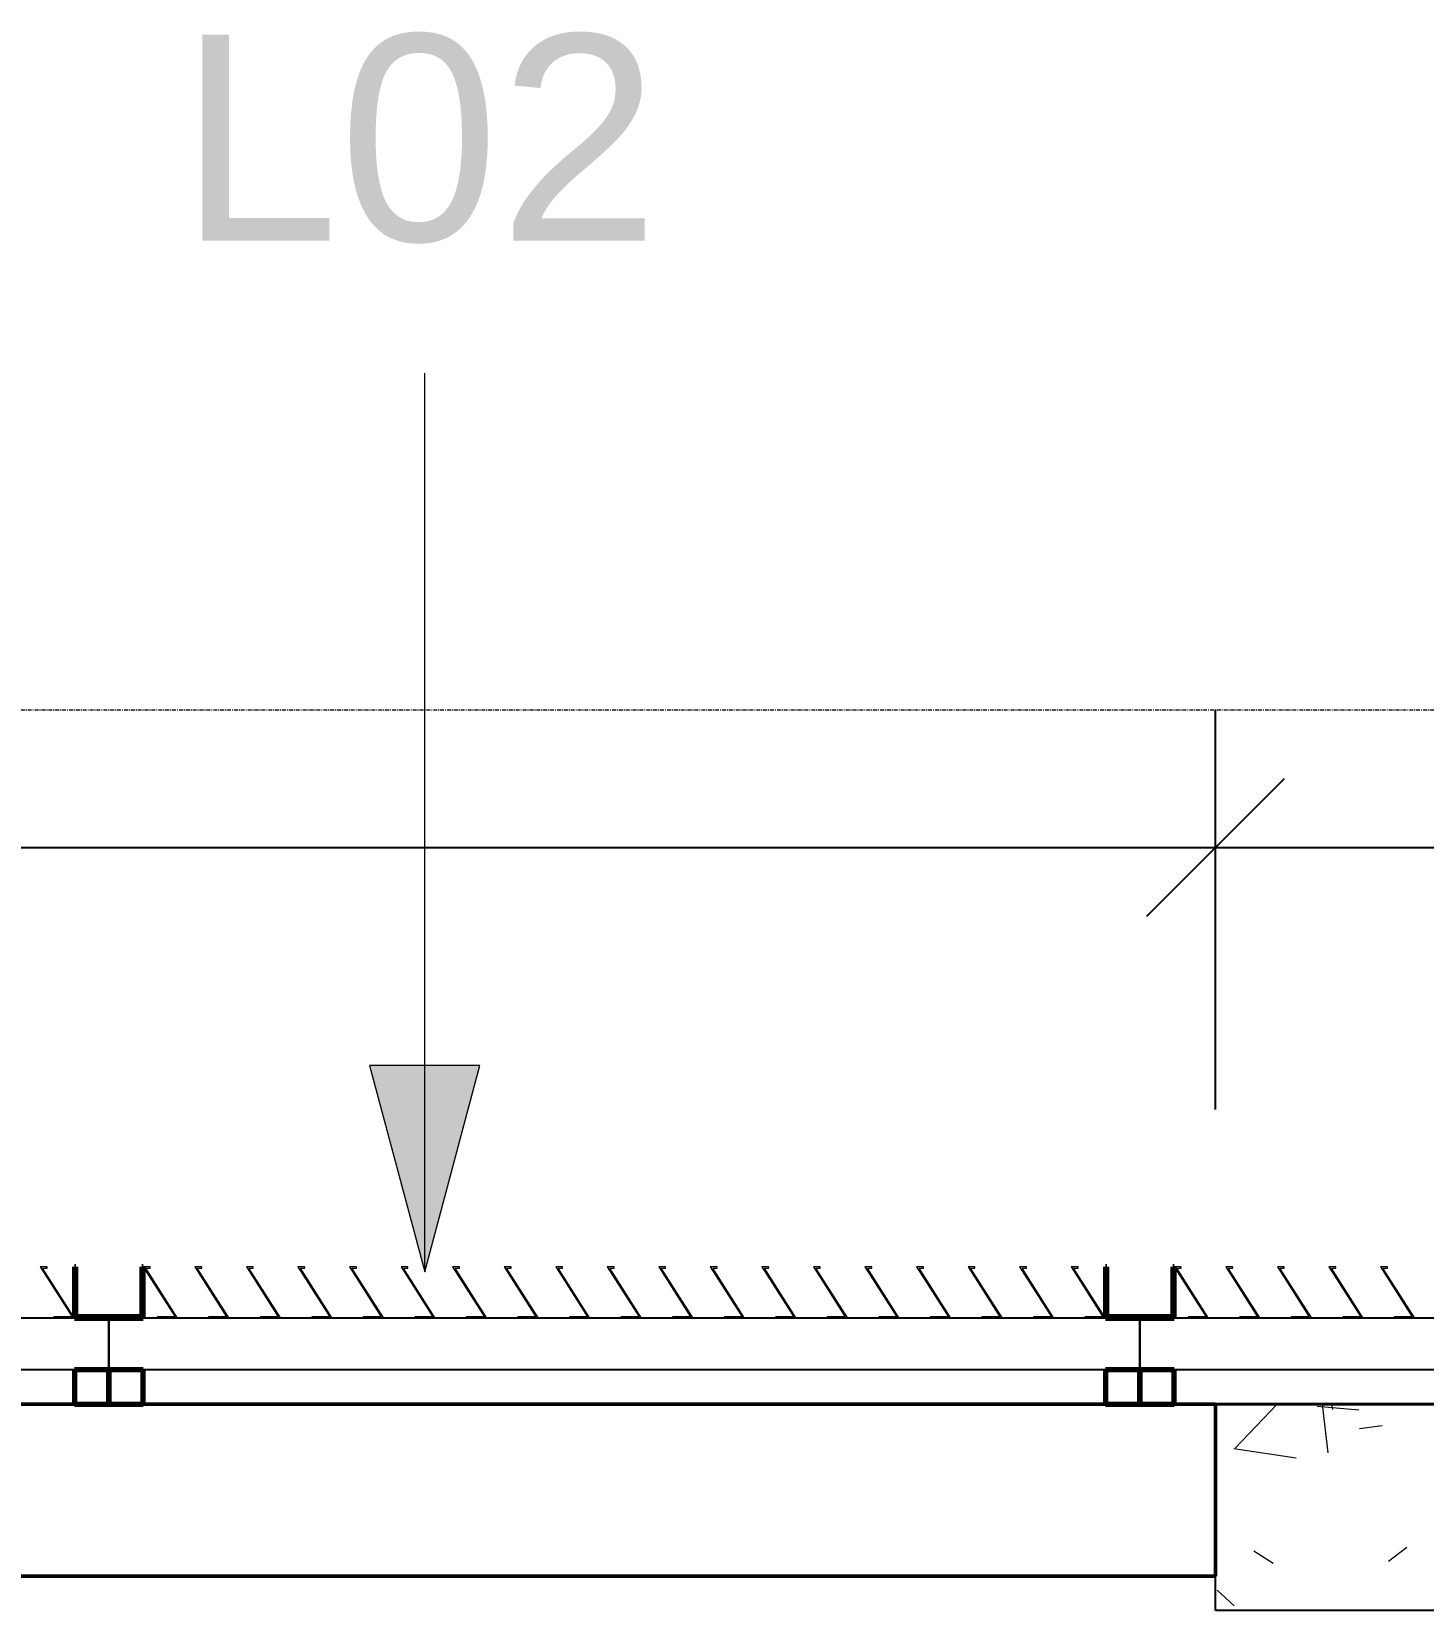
# Model space of a CAD drawing. Header units: millimetres. Extents: x -1379 to 1385823, y -4884429 to 548763.
# Drawn here: x 291107 to 293132, y -2300643 to -2298345 of the extents above; entities that cross this region are included whole.
import ezdxf

# ---------------------------------------------------------------- set-up
doc = ezdxf.new("R2010")
doc.units = ezdxf.units.MM
doc.linetypes.add('DPA_Grid _ Level 100', pattern=[10, 5.5, -1.6, 1.3, -1.6])
doc.layers.add('000 - CONCRETE_COL_CUT_COLOR_5', color=7, linetype='Continuous')
doc.layers.add('000 - D I M', color=7, linetype='Continuous')
doc.layers.add('000 - CONCRETE_EX_LOUVERS_DEF_SUB', color=7, linetype='Continuous', plot=False)
for name, color, linetype, lineweight in [('A-COLS-E', 7, 'Continuous', 35), ('A-FLOR-E', 7, 'Continuous', 35), ('A-GENM', 7, 'Continuous', 35), ('A-GLAZ-CURT', 7, 'Continuous', 35), ('G-ANNO-TEXT', 7, 'Continuous', 9), ('S-GRID', 7, 'Continuous', 9), ('WALL-E', 7, 'Continuous', 50)]:
    doc.layers.add(name, color=color, linetype=linetype, lineweight=lineweight)
doc.styles.add('Arial_2', font='arial.ttf', dxfattribs={"height": 3})
doc.dimstyles.new('DPA-DIM-3_0_T-T', dxfattribs={"dimscale": 304.8, "dimtxt": 306.07782, "dimasz": 0.656168, "dimexe": 0.656168, "dimexo": 0.0625, "dimgap": 0.164042, "dimtad": 1, "dimdec": 0, "dimzin": 0, "dimdsep": 46, "dimtxsty": 'Arial_2', "dimblk1": 'OBLIQUE', "dimblk2": 'OBLIQUE', "dimsah": 1, "dimcen": 0.09, "dimdle": 0.656168, "dimclrd": 7, "dimclre": 7, "dimclrt": 7, "dimadec": 8, "dimazin": 0, "dimtfac": 1, "dimtdec": 4, "dimtix": 1, "dimtmove": 0, "dimatfit": 3, "dimfxl": 1.312336, "dimfxlon": 1, "dimtvp": 1, "dimtolj": 1, "dimtzin": 0, "dimarcsym": 2})

# ---------------------------------------------------------------- blocks, each defined once
blk = doc.blocks.new('DPA_Rectangular - 300 x 700mm-V4-IV01 - LOWER ROOF LEVEL PLAN')
at = {"layer": '000 - CONCRETE_COL_CUT_COLOR_5', "lineweight": 9}
h = blk.add_hatch(dxfattribs=at)
h.set_pattern_fill('FP_5', style=0, pattern_type=2)
h.set_pattern_definition([(140, (-2307850.5, -229406.46), (63.75582, 728.7365), [76.2, -838.2]), (85, (-2307850.5, -229406.5), (-764.2276, -140.97162), [60.96, -670.56]), (190.451, (-2307845.2, -229345.74), (-700.46675, 587.77), [64.76, -712.36]), (136.184, (-2308053.7, -229406.5), (168.17096, 1084.31624), [114.3, -1257.3]), (186.636, (-2308039.7, -229316.1), (-989.70985, 949.6099), [97.14, -1068.54]), (81.184, (-2308053.7, -229406.5), (-989.70115, 949.62055), [91.44, -1005.84]), (111, (-2308002.9, -229304.86), (409.06057, 606.45787), [76.2, -838.2]), (56, (-2308002.9, -229304.9), (-736.75292, 247.20834), [60.96, -670.56]), (161.451, (-2307968.8, -229254.3), (-327.68547, 853.66825), [64.76, -712.36]), (127.5, (-2307850.48, -229406.46), (-338.22012, 12.354693), [33.528, -628.904, 33.528, -1320.292]), (127.5, (-2307850.48, -229406.46), (-338.22012, 12.354693), [-695.96, -647.192, 33.528, -639.572]), (97.5, (-2307850.48, -229406.46), (-400.722127, 267.278874), [33.528, -354.584, 33.528, -870.204]), (97.5, (-2307850.48, -229406.46), (-400.722127, 267.278874), [-421.64, -613.664, 33.528, -223.012]), (57.5, (-2307850.48, -229633.03), (22.915345, 542.36333), [33.528, -220.472, 33.528, -1810.512]), (57.5, (-2307850.48, -229633.03), (22.915345, 542.36333), [-287.528, -758.952, 33.528, -1018.032]), (47.5, (-2307850.5, -229734.63), (-101.70711, 592.51696), [33.528, -296.672, 33.528, -1239.52]), (47.5, (-2307850.5, -229734.63), (-101.70711, 592.51696), [-363.728, -492.76, 33.528, -713.232])])
h.paths.add_polyline_path([(150, 350), (-150, 350), (-150, -350), (150, -350)])
at = {"layer": '000 - CONCRETE_COL_CUT_COLOR_5', "color": 7}
for p, q in [((-150, 350), (150, 350)), ((-150, -350), (-150, 350)), ((150, 350), (150, -350)), ((150, -350), (-150, -350))]:
    blk.add_line(p, q, dxfattribs=at)
blk = doc.blocks.new('DPA_CP_Entrance Louver Grill Vertical Z - Louver Grill Vertical Z-4595767-IV01 - LOWER ROOF LEVEL PLAN')
at = {"layer": '000 - CONCRETE_EX_LOUVERS_DEF_SUB', "color": 7, "lineweight": 70}
for p, q in [((-700, 0), (-750, 0)), ((-750, 0), (-750, -50)), ((-700, -50), (-700, 0)), ((750, 0), (700, 0)), ((700, 0), (700, -50)), ((750, -50), (750, 0)), ((-750, -50), (-700, -50)), ((700, -50), (750, -50)), ((-700, -125), (-750, -125)), ((-750, -125), (-750, -127)), ((-750, -127), (-702, -127)), ((-702, -127), (-702, -200)), ((-700, -200), (-700, -125)), ((750, -125), (700, -125)), ((700, -125), (700, -200)), ((702, -200), (702, -127)), ((702, -127), (750, -127)), ((750, -127), (750, -125)), ((-702, -200), (-700, -200)), ((700, -200), (702, -200))]:
    blk.add_line(p, q, dxfattribs=at)
at = {"layer": '000 - CONCRETE_EX_LOUVERS_DEF_SUB', "color": 7}
for p, q in [((-750, -125), (-750, -50)), ((-750, -50), (750, -50)), ((750, -50), (750, -125)), ((-750, -125), (750, -125))]:
    blk.add_line(p, q, dxfattribs=at)
blk = doc.blocks.new('GM_Louver Grill Vertical Z1 - Z Profile-V45-IV01 - LOWER ROOF LEVEL PLAN')
at = {"layer": '000 - CONCRETE_EX_LOUVERS_DEF_SUB', "color": 7, "lineweight": 9}
for p, q in [((30, 0), (0.1, 0)), ((0.1, 0), (46.4, -73)), ((30, -2), (30, 0)), ((50, -75), (3.7, -2)), ((3.7, -2), (30, -2)), ((46.4, -73), (40, -73)), ((40, -73), (40, -75)), ((40, -75), (50, -75))]:
    blk.add_line(p, q, dxfattribs=at)
blk = doc.blocks.new('GM_Louver Grill Vertical Z1 - Z Profile-V46-IV01 - LOWER ROOF LEVEL PLAN')
at = {"layer": '000 - CONCRETE_EX_LOUVERS_DEF_SUB', "color": 7, "lineweight": 9}
for p, q in [((30, 0), (0.1, 0)), ((0.1, 0), (46.4, -73)), ((30, -2), (30, 0)), ((50, -75), (3.7, -2)), ((3.7, -2), (30, -2)), ((46.4, -73), (40, -73)), ((40, -73), (40, -75)), ((40, -75), (50, -75))]:
    blk.add_line(p, q, dxfattribs=at)
blk = doc.blocks.new('GM_Louver Grill Vertical Z1 - Z Profile-V47-IV01 - LOWER ROOF LEVEL PLAN')
at = {"layer": '000 - CONCRETE_EX_LOUVERS_DEF_SUB', "color": 7, "lineweight": 9}
for p, q in [((30, 0), (0.1, 0)), ((0.1, 0), (46.4, -73)), ((30, -2), (30, 0)), ((50, -75), (3.7, -2)), ((3.7, -2), (30, -2)), ((46.4, -73), (40, -73)), ((40, -73), (40, -75)), ((40, -75), (50, -75))]:
    blk.add_line(p, q, dxfattribs=at)
blk = doc.blocks.new('GM_Louver Grill Vertical Z1 - Z Profile-V48-IV01 - LOWER ROOF LEVEL PLAN')
at = {"layer": '000 - CONCRETE_EX_LOUVERS_DEF_SUB', "color": 7, "lineweight": 9}
for p, q in [((30, 0), (0.1, 0)), ((0.1, 0), (46.4, -73)), ((30, -2), (30, 0)), ((50, -75), (3.7, -2)), ((3.7, -2), (30, -2)), ((46.4, -73), (40, -73)), ((40, -73), (40, -75)), ((40, -75), (50, -75))]:
    blk.add_line(p, q, dxfattribs=at)
blk = doc.blocks.new('GM_Louver Grill Vertical Z1 - Z Profile-V62-IV01 - LOWER ROOF LEVEL PLAN')
at = {"layer": '000 - CONCRETE_EX_LOUVERS_DEF_SUB', "color": 7, "lineweight": 9}
for p, q in [((30, 0), (0.1, 0)), ((0.1, 0), (46.4, -73)), ((30, -2), (30, 0)), ((50, -75), (3.7, -2)), ((3.7, -2), (30, -2)), ((46.4, -73), (40, -73)), ((40, -73), (40, -75)), ((40, -75), (50, -75))]:
    blk.add_line(p, q, dxfattribs=at)
blk = doc.blocks.new('GM_Louver Grill Vertical Z1 - Z Profile-V64-IV01 - LOWER ROOF LEVEL PLAN')
at = {"layer": '000 - CONCRETE_EX_LOUVERS_DEF_SUB', "color": 7, "lineweight": 9}
for p, q in [((30, 0), (0.1, 0)), ((0.1, 0), (46.4, -73)), ((30, -2), (30, 0)), ((50, -75), (3.7, -2)), ((3.7, -2), (30, -2)), ((46.4, -73), (40, -73)), ((40, -73), (40, -75)), ((40, -75), (50, -75))]:
    blk.add_line(p, q, dxfattribs=at)
blk = doc.blocks.new('GM_Louver Grill Vertical Z1 - Z Profile-V65-IV01 - LOWER ROOF LEVEL PLAN')
at = {"layer": '000 - CONCRETE_EX_LOUVERS_DEF_SUB', "color": 7, "lineweight": 9}
for p, q in [((30, 0), (0.1, 0)), ((0.1, 0), (46.4, -73)), ((30, -2), (30, 0)), ((50, -75), (3.7, -2)), ((3.7, -2), (30, -2)), ((46.4, -73), (40, -73)), ((40, -73), (40, -75)), ((40, -75), (50, -75))]:
    blk.add_line(p, q, dxfattribs=at)
blk = doc.blocks.new('GM_Louver Grill Vertical Z1 - Z Profile-V66-IV01 - LOWER ROOF LEVEL PLAN')
at = {"layer": '000 - CONCRETE_EX_LOUVERS_DEF_SUB', "color": 7, "lineweight": 9}
for p, q in [((30, 0), (0.1, 0)), ((0.1, 0), (46.4, -73)), ((30, -2), (30, 0)), ((50, -75), (3.7, -2)), ((3.7, -2), (30, -2)), ((46.4, -73), (40, -73)), ((40, -73), (40, -75)), ((40, -75), (50, -75))]:
    blk.add_line(p, q, dxfattribs=at)
blk = doc.blocks.new('GM_Louver Grill Vertical Z1 - Z Profile-V67-IV01 - LOWER ROOF LEVEL PLAN')
at = {"layer": '000 - CONCRETE_EX_LOUVERS_DEF_SUB', "color": 7, "lineweight": 9}
for p, q in [((30, 0), (0.1, 0)), ((0.1, 0), (46.4, -73)), ((30, -2), (30, 0)), ((50, -75), (3.7, -2)), ((3.7, -2), (30, -2)), ((46.4, -73), (40, -73)), ((40, -73), (40, -75)), ((40, -75), (50, -75))]:
    blk.add_line(p, q, dxfattribs=at)
blk = doc.blocks.new('GM_Louver Grill Vertical Z1 - Z Profile-V68-IV01 - LOWER ROOF LEVEL PLAN')
at = {"layer": '000 - CONCRETE_EX_LOUVERS_DEF_SUB', "color": 7, "lineweight": 9}
for p, q in [((30, 0), (0.1, 0)), ((0.1, 0), (46.4, -73)), ((30, -2), (30, 0)), ((50, -75), (3.7, -2)), ((3.7, -2), (30, -2)), ((46.4, -73), (40, -73)), ((40, -73), (40, -75)), ((40, -75), (50, -75))]:
    blk.add_line(p, q, dxfattribs=at)
blk = doc.blocks.new('GM_Louver Grill Vertical Z1 - Z Profile-V69-IV01 - LOWER ROOF LEVEL PLAN')
at = {"layer": '000 - CONCRETE_EX_LOUVERS_DEF_SUB', "color": 7, "lineweight": 9}
for p, q in [((30, 0), (0.1, 0)), ((0.1, 0), (46.4, -73)), ((30, -2), (30, 0)), ((50, -75), (3.7, -2)), ((3.7, -2), (30, -2)), ((46.4, -73), (40, -73)), ((40, -73), (40, -75)), ((40, -75), (50, -75))]:
    blk.add_line(p, q, dxfattribs=at)
blk = doc.blocks.new('GM_Louver Grill Vertical Z1 - Z Profile-V70-IV01 - LOWER ROOF LEVEL PLAN')
at = {"layer": '000 - CONCRETE_EX_LOUVERS_DEF_SUB', "color": 7, "lineweight": 9}
for p, q in [((30, 0), (0.1, 0)), ((0.1, 0), (46.4, -73)), ((30, -2), (30, 0)), ((50, -75), (3.7, -2)), ((3.7, -2), (30, -2)), ((46.4, -73), (40, -73)), ((40, -73), (40, -75)), ((40, -75), (50, -75))]:
    blk.add_line(p, q, dxfattribs=at)
blk = doc.blocks.new('GM_Louver Grill Vertical Z1 - Z Profile-V71-IV01 - LOWER ROOF LEVEL PLAN')
at = {"layer": '000 - CONCRETE_EX_LOUVERS_DEF_SUB', "color": 7, "lineweight": 9}
for p, q in [((30, 0), (0.1, 0)), ((0.1, 0), (46.4, -73)), ((30, -2), (30, 0)), ((50, -75), (3.7, -2)), ((3.7, -2), (30, -2)), ((46.4, -73), (40, -73)), ((40, -73), (40, -75)), ((40, -75), (50, -75))]:
    blk.add_line(p, q, dxfattribs=at)
blk = doc.blocks.new('GM_Louver Grill Vertical Z1 - Z Profile-V72-IV01 - LOWER ROOF LEVEL PLAN')
at = {"layer": '000 - CONCRETE_EX_LOUVERS_DEF_SUB', "color": 7, "lineweight": 9}
for p, q in [((30, 0), (0.1, 0)), ((0.1, 0), (46.4, -73)), ((30, -2), (30, 0)), ((50, -75), (3.7, -2)), ((3.7, -2), (30, -2)), ((46.4, -73), (40, -73)), ((40, -73), (40, -75)), ((40, -75), (50, -75))]:
    blk.add_line(p, q, dxfattribs=at)
blk = doc.blocks.new('GM_Louver Grill Vertical Z1 - Z Profile-V73-IV01 - LOWER ROOF LEVEL PLAN')
at = {"layer": '000 - CONCRETE_EX_LOUVERS_DEF_SUB', "color": 7, "lineweight": 9}
for p, q in [((30, 0), (0.1, 0)), ((0.1, 0), (46.4, -73)), ((30, -2), (30, 0)), ((50, -75), (3.7, -2)), ((3.7, -2), (30, -2)), ((46.4, -73), (40, -73)), ((40, -73), (40, -75)), ((40, -75), (50, -75))]:
    blk.add_line(p, q, dxfattribs=at)
blk = doc.blocks.new('GM_Louver Grill Vertical Z1 - Z Profile-V74-IV01 - LOWER ROOF LEVEL PLAN')
at = {"layer": '000 - CONCRETE_EX_LOUVERS_DEF_SUB', "lineweight": 9}
h = blk.add_hatch(dxfattribs=at)
h.set_pattern_fill('FP_18', style=0, pattern_type=2)
h.set_pattern_definition([(230, (228371.46, -2307575.5), (-728.7365, 63.75582), [76.2, -838.2]), (175, (228371.5, -2307575.5), (140.97162, -764.2276), [60.96, -670.56]), (280.451, (228310.74, -2307570.2), (-587.77, -700.46675), [64.76, -712.36]), (226.184, (228371.5, -2307778.7), (-1084.31624, 168.17096), [114.3, -1257.3]), (276.636, (228281.1, -2307764.7), (-949.6099, -989.70985), [97.14, -1068.54]), (171.184, (228371.5, -2307778.7), (-949.62055, -989.70115), [91.44, -1005.84]), (201, (228269.86, -2307727.9), (-606.45787, 409.06057), [76.2, -838.2]), (146, (228269.9, -2307727.9), (-247.20834, -736.75292), [60.96, -670.56]), (251.451, (228219.3, -2307693.8), (-853.66825, -327.68547), [64.76, -712.36]), (217.5, (228371.46, -2307575.48), (-12.354693, -338.22012), [33.528, -628.904, 33.528, -1320.292]), (217.5, (228371.46, -2307575.48), (-12.354693, -338.22012), [-695.96, -647.192, 33.528, -639.572]), (187.5, (228371.46, -2307575.48), (-267.278874, -400.722127), [33.528, -354.584, 33.528, -870.204]), (187.5, (228371.46, -2307575.48), (-267.278874, -400.722127), [-421.64, -613.664, 33.528, -223.012]), (147.5, (228598.03, -2307575.48), (-542.36333, 22.915345), [33.528, -220.472, 33.528, -1810.512]), (147.5, (228598.03, -2307575.48), (-542.36333, 22.915345), [-287.528, -758.952, 33.528, -1018.032]), (137.5, (228699.63, -2307575.5), (-592.51696, -101.70711), [33.528, -296.672, 33.528, -1239.52]), (137.5, (228699.63, -2307575.5), (-592.51696, -101.70711), [-363.728, -492.76, 33.528, -713.232])])
h.paths.add_polyline_path([(0.1, 0), (46.4, -73), (40, -73), (40, -75), (50, -75), (3.7, -2), (30, -2), (30, 0)])
at = {"layer": '000 - CONCRETE_EX_LOUVERS_DEF_SUB', "color": 7, "lineweight": 9}
for p, q in [((30, 0), (0.1, 0)), ((0.1, 0), (46.4, -73)), ((30, -2), (30, 0)), ((50, -75), (3.7, -2)), ((3.7, -2), (30, -2)), ((46.4, -73), (40, -73)), ((40, -73), (40, -75)), ((40, -75), (50, -75))]:
    blk.add_line(p, q, dxfattribs=at)
blk = doc.blocks.new('GM_Louver Grill Vertical Z1 - Z Profile-V75-IV01 - LOWER ROOF LEVEL PLAN')
at = {"layer": '000 - CONCRETE_EX_LOUVERS_DEF_SUB', "color": 7, "lineweight": 9}
for p, q in [((30, 0), (0.1, 0)), ((0.1, 0), (46.4, -73)), ((30, -2), (30, 0)), ((50, -75), (3.7, -2)), ((3.7, -2), (30, -2)), ((46.4, -73), (40, -73)), ((40, -73), (40, -75)), ((40, -75), (50, -75))]:
    blk.add_line(p, q, dxfattribs=at)
blk = doc.blocks.new('GM_Louver Grill Vertical Z1 - Z Profile-V76-IV01 - LOWER ROOF LEVEL PLAN')
at = {"layer": '000 - CONCRETE_EX_LOUVERS_DEF_SUB', "color": 7, "lineweight": 9}
for p, q in [((30, 0), (0.1, 0)), ((0.1, 0), (46.4, -73)), ((30, -2), (30, 0)), ((50, -75), (3.7, -2)), ((3.7, -2), (30, -2)), ((46.4, -73), (40, -73)), ((40, -73), (40, -75)), ((40, -75), (50, -75))]:
    blk.add_line(p, q, dxfattribs=at)
blk = doc.blocks.new('GM_Louver Grill Vertical Z1 - Z Profile-V77-IV01 - LOWER ROOF LEVEL PLAN')
at = {"layer": '000 - CONCRETE_EX_LOUVERS_DEF_SUB', "color": 7, "lineweight": 9}
for p, q in [((30, 0), (0.1, 0)), ((0.1, 0), (46.4, -73)), ((30, -2), (30, 0)), ((50, -75), (3.7, -2)), ((3.7, -2), (30, -2)), ((46.4, -73), (40, -73)), ((40, -73), (40, -75)), ((40, -75), (50, -75))]:
    blk.add_line(p, q, dxfattribs=at)
blk = doc.blocks.new('GM_Louver Grill Vertical Z1 - Z Profile-V78-IV01 - LOWER ROOF LEVEL PLAN')
at = {"layer": '000 - CONCRETE_EX_LOUVERS_DEF_SUB', "color": 7, "lineweight": 9}
for p, q in [((30, 0), (0.1, 0)), ((0.1, 0), (46.4, -73)), ((30, -2), (30, 0)), ((50, -75), (3.7, -2)), ((3.7, -2), (30, -2)), ((46.4, -73), (40, -73)), ((40, -73), (40, -75)), ((40, -75), (50, -75))]:
    blk.add_line(p, q, dxfattribs=at)
blk = doc.blocks.new('GM_Louver Grill Vertical Z1 - Z Profile-V79-IV01 - LOWER ROOF LEVEL PLAN')
at = {"layer": '000 - CONCRETE_EX_LOUVERS_DEF_SUB', "color": 7, "lineweight": 9}
for p, q in [((30, 0), (0.1, 0)), ((0.1, 0), (46.4, -73)), ((30, -2), (30, 0)), ((50, -75), (3.7, -2)), ((3.7, -2), (30, -2)), ((46.4, -73), (40, -73)), ((40, -73), (40, -75)), ((40, -75), (50, -75))]:
    blk.add_line(p, q, dxfattribs=at)
blk = doc.blocks.new('GM_Louver Grill Vertical Z1 - Z Profile-V80-IV01 - LOWER ROOF LEVEL PLAN')
at = {"layer": '000 - CONCRETE_EX_LOUVERS_DEF_SUB', "color": 7, "lineweight": 9}
for p, q in [((30, 0), (0.1, 0)), ((0.1, 0), (46.4, -73)), ((30, -2), (30, 0)), ((50, -75), (3.7, -2)), ((3.7, -2), (30, -2)), ((46.4, -73), (40, -73)), ((40, -73), (40, -75)), ((40, -75), (50, -75))]:
    blk.add_line(p, q, dxfattribs=at)
blk = doc.blocks.new('GM_Louver Grill Vertical Z1 - Z Profile-V81-IV01 - LOWER ROOF LEVEL PLAN')
at = {"layer": '000 - CONCRETE_EX_LOUVERS_DEF_SUB', "color": 7, "lineweight": 9}
for p, q in [((30, 0), (0.1, 0)), ((0.1, 0), (46.4, -73)), ((30, -2), (30, 0)), ((50, -75), (3.7, -2)), ((3.7, -2), (30, -2)), ((46.4, -73), (40, -73)), ((40, -73), (40, -75)), ((40, -75), (50, -75))]:
    blk.add_line(p, q, dxfattribs=at)
blk = doc.blocks.new('GM_Louver Grill Vertical Z1 - Z Profile-V82-IV01 - LOWER ROOF LEVEL PLAN')
at = {"layer": '000 - CONCRETE_EX_LOUVERS_DEF_SUB', "color": 7, "lineweight": 9}
for p, q in [((30, 0), (0.1, 0)), ((0.1, 0), (46.4, -73)), ((30, -2), (30, 0)), ((50, -75), (3.7, -2)), ((3.7, -2), (30, -2)), ((46.4, -73), (40, -73)), ((40, -73), (40, -75)), ((40, -75), (50, -75))]:
    blk.add_line(p, q, dxfattribs=at)
blk = doc.blocks.new('GM_Louver Grill Vertical Z1 - Z Profile-V101-IV01 - LOWER ROOF LEVEL PLAN')
at = {"layer": '000 - CONCRETE_EX_LOUVERS_DEF_SUB', "color": 7, "lineweight": 9}
for p, q in [((30, 0), (0.1, 0)), ((0.1, 0), (46.4, -73)), ((30, -2), (30, 0)), ((50, -75), (3.7, -2)), ((3.7, -2), (30, -2)), ((46.4, -73), (40, -73)), ((40, -73), (40, -75)), ((40, -75), (50, -75))]:
    blk.add_line(p, q, dxfattribs=at)
blk = doc.blocks.new('_Oblique')
at = {"color": 7, "linetype": 'ByBlock', "lineweight": -2}
blk.add_line((-0.5, -0.5), (0.5, 0.5), dxfattribs=at)
blk = doc.blocks.new('DIMBLOCK15-IV01 - LOWER ROOF LEVEL PLAN')
at = {"layer": '000 - D I M', "color": 7, "lineweight": -2, "transparency": 16777216}
for p, q in [((286179.6, -2299913.6), (286179.6, -2299332.7)), ((292829.6, -2299913.6), (292829.6, -2299332.7)), ((285979.6, -2299532.7), (293029.6, -2299532.7))]:
    blk.add_line(p, q, dxfattribs=at)
at = {"layer": 'Defpoints', "color": 7, "transparency": 16777216}
for p in [(292829.6, -2299532.7), (286179.6, -2299932.7), (292829.6, -2299932.7)]:
    blk.add_point(p, dxfattribs=at)
at = {"layer": '000 - D I M', "color": 7, "lineweight": -2, "transparency": 16777216, "xscale": 200, "yscale": 200, "zscale": 200, "rotation": 180}
blk.add_blockref('_Oblique', (286179.6, -2299532.7), dxfattribs=at)
at = {"layer": '000 - D I M', "color": 7, "lineweight": -2, "transparency": 16777216, "xscale": 200, "yscale": 200, "zscale": 200}
blk.add_blockref('_Oblique', (292829.6, -2299532.7), dxfattribs=at)
at = {"layer": '000 - D I M', "color": 7, "transparency": 16777216, "insert": (289504.6, -2299481.2), "char_height": 3, "width": 1107.531, "attachment_point": 5, "style": 'Arial_2'}
blk.add_mtext('\\A1;6650', dxfattribs=at)
blk = doc.blocks.new('DIMBLOCK16-IV01 - LOWER ROOF LEVEL PLAN')
at = {"layer": '000 - D I M', "color": 7, "lineweight": -2, "transparency": 16777216}
for p, q in [((292829.6, -2299913.6), (292829.6, -2299332.7)), ((293529.6, -2299913.6), (293529.6, -2299332.7)), ((292629.6, -2299532.7), (293729.6, -2299532.7))]:
    blk.add_line(p, q, dxfattribs=at)
at = {"layer": 'Defpoints', "color": 7, "transparency": 16777216}
for p in [(293529.6, -2299532.7), (292829.6, -2299932.7), (293529.6, -2299932.7)]:
    blk.add_point(p, dxfattribs=at)
at = {"layer": '000 - D I M', "color": 7, "lineweight": -2, "transparency": 16777216, "xscale": 200, "yscale": 200, "zscale": 200, "rotation": 180}
blk.add_blockref('_Oblique', (292829.6, -2299532.7), dxfattribs=at)
at = {"layer": '000 - D I M', "color": 7, "lineweight": -2, "transparency": 16777216, "xscale": 200, "yscale": 200, "zscale": 200}
blk.add_blockref('_Oblique', (293529.6, -2299532.7), dxfattribs=at)
at = {"layer": '000 - D I M', "color": 7, "transparency": 16777216, "insert": (293179.6, -2299481.2), "char_height": 3, "width": 830.648, "attachment_point": 5, "style": 'Arial_2'}
blk.add_mtext('\\A1;700', dxfattribs=at)

msp = doc.modelspace()

# ---------------------------------------------------------------- hatches: boundary and pattern name
at = {"layer": 'G-ANNO-TEXT'}
msp.add_hatch(color=7, dxfattribs=at).paths.add_polyline_path([(291679, -2300150), (291759.4, -2299850), (291598.6, -2299850)])

# ---------------------------------------------------------------- linework, layer by layer
at = {"layer": 'A-FLOR-E', "color": 7}
for p, q in [((280919.6, -2300342.7), (296999.6, -2300342.7)), ((296999.6, -2300342.7), (280919.6, -2300342.7)), ((292829.6, -2300592.7), (286179.6, -2300592.7))]:
    msp.add_line(p, q, dxfattribs=at)
at = {"layer": 'G-ANNO-TEXT', "color": 7}
for p, q in [((291679, -2300150), (291679, -2298842.2)), ((291759.4, -2299850), (291598.6, -2299850)), ((291598.6, -2299850), (291679, -2300150)), ((291679, -2300150), (291759.4, -2299850))]:
    msp.add_line(p, q, dxfattribs=at)
at = {"layer": 'S-GRID', "color": 7, "linetype": 'DPA_Grid _ Level 100'}
msp.add_line((310037.1, -2299332.7), (273056.2, -2299332.7), dxfattribs=at)
at = {"layer": 'WALL-E', "color": 7}
for p, q in [((292829.6, -2300342.7), (286179.6, -2300342.7)), ((286179.6, -2300342.7), (292829.6, -2300342.7)), ((292829.6, -2300342.7), (292829.6, -2300592.7)), ((292829.6, -2300592.7), (292829.6, -2300342.7)), ((292829.6, -2300592.7), (286179.6, -2300592.7)), ((286179.6, -2300592.7), (292829.6, -2300592.7))]:
    msp.add_line(p, q, dxfattribs=at)

# ---------------------------------------------------------------- block references
at = {"layer": 'A-COLS-E', "color": 7, "rotation": 269.9999999999926}
msp.add_blockref('DPA_Rectangular - 300 x 700mm-V4-IV01 - LOWER ROOF LEVEL PLAN', (293179.6, -2300492.7), dxfattribs=at)
at = {"layer": 'A-GENM', "color": 7, "lineweight": 9, "rotation": 180}
for name, p in [('GM_Louver Grill Vertical Z1 - Z Profile-V101-IV01 - LOWER ROOF LEVEL PLAN', (291169.6, -2300217.7)), ('GM_Louver Grill Vertical Z1 - Z Profile-V81-IV01 - LOWER ROOF LEVEL PLAN', (291319.6, -2300217.7)), ('GM_Louver Grill Vertical Z1 - Z Profile-V64-IV01 - LOWER ROOF LEVEL PLAN', (291394.6, -2300217.7)), ('GM_Louver Grill Vertical Z1 - Z Profile-V65-IV01 - LOWER ROOF LEVEL PLAN', (291469.6, -2300217.7)), ('GM_Louver Grill Vertical Z1 - Z Profile-V66-IV01 - LOWER ROOF LEVEL PLAN', (291544.6, -2300217.7)), ('GM_Louver Grill Vertical Z1 - Z Profile-V67-IV01 - LOWER ROOF LEVEL PLAN', (291619.6, -2300217.7)), ('GM_Louver Grill Vertical Z1 - Z Profile-V68-IV01 - LOWER ROOF LEVEL PLAN', (291694.6, -2300217.7)), ('GM_Louver Grill Vertical Z1 - Z Profile-V69-IV01 - LOWER ROOF LEVEL PLAN', (291769.6, -2300217.7)), ('GM_Louver Grill Vertical Z1 - Z Profile-V70-IV01 - LOWER ROOF LEVEL PLAN', (291844.6, -2300217.7)), ('GM_Louver Grill Vertical Z1 - Z Profile-V71-IV01 - LOWER ROOF LEVEL PLAN', (291919.6, -2300217.7)), ('GM_Louver Grill Vertical Z1 - Z Profile-V72-IV01 - LOWER ROOF LEVEL PLAN', (291994.6, -2300217.7)), ('GM_Louver Grill Vertical Z1 - Z Profile-V73-IV01 - LOWER ROOF LEVEL PLAN', (292069.6, -2300217.7)), ('GM_Louver Grill Vertical Z1 - Z Profile-V74-IV01 - LOWER ROOF LEVEL PLAN', (292144.6, -2300217.7)), ('GM_Louver Grill Vertical Z1 - Z Profile-V75-IV01 - LOWER ROOF LEVEL PLAN', (292219.6, -2300217.7)), ('GM_Louver Grill Vertical Z1 - Z Profile-V76-IV01 - LOWER ROOF LEVEL PLAN', (292294.6, -2300217.7)), ('GM_Louver Grill Vertical Z1 - Z Profile-V77-IV01 - LOWER ROOF LEVEL PLAN', (292369.6, -2300217.7)), ('GM_Louver Grill Vertical Z1 - Z Profile-V78-IV01 - LOWER ROOF LEVEL PLAN', (292444.6, -2300217.7)), ('GM_Louver Grill Vertical Z1 - Z Profile-V79-IV01 - LOWER ROOF LEVEL PLAN', (292519.6, -2300217.7)), ('GM_Louver Grill Vertical Z1 - Z Profile-V80-IV01 - LOWER ROOF LEVEL PLAN', (292594.6, -2300217.7)), ('GM_Louver Grill Vertical Z1 - Z Profile-V82-IV01 - LOWER ROOF LEVEL PLAN', (292669.6, -2300217.7)), ('GM_Louver Grill Vertical Z1 - Z Profile-V62-IV01 - LOWER ROOF LEVEL PLAN', (292819.6, -2300217.7)), ('GM_Louver Grill Vertical Z1 - Z Profile-V45-IV01 - LOWER ROOF LEVEL PLAN', (292894.6, -2300217.7)), ('GM_Louver Grill Vertical Z1 - Z Profile-V46-IV01 - LOWER ROOF LEVEL PLAN', (292969.6, -2300217.7)), ('GM_Louver Grill Vertical Z1 - Z Profile-V47-IV01 - LOWER ROOF LEVEL PLAN', (293044.6, -2300217.7)), ('GM_Louver Grill Vertical Z1 - Z Profile-V48-IV01 - LOWER ROOF LEVEL PLAN', (293119.6, -2300217.7))]:
    msp.add_blockref(name, p, dxfattribs=at)
at = {"layer": 'A-GLAZ-CURT', "color": 7, "rotation": 180}
for p in [(290469.6, -2300342.7), (291969.6, -2300342.7), (293469.6, -2300342.7)]:
    msp.add_blockref('DPA_CP_Entrance Louver Grill Vertical Z - Louver Grill Vertical Z-4595767-IV01 - LOWER ROOF LEVEL PLAN', p, dxfattribs=at)

# ---------------------------------------------------------------- texts
at = {"layer": 'G-ANNO-TEXT', "color": 7, "insert": (291321, -2298349.8), "char_height": 300, "width": 865.822, "attachment_point": 1, "style": 'Arial_2'}
msp.add_mtext('L02', dxfattribs=at)

# ---------------------------------------------------------------- dimensions: what is measured, and where the dimension line sits
at = {"layer": '000 - D I M', "color": 7}
for base, p1, p2, override, picture, middle in [((292829.6, -2299532.7), (286179.6, -2299932.7), (292829.6, -2299932.7), {"dimpost": '<>', "dimclrd": 7, "dimclre": 7, "dimclrt": 7, "dimfxl": 6650}, 'DIMBLOCK15-IV01 - LOWER ROOF LEVEL PLAN', (289504.6, -2299481.2)), ((293529.6, -2299532.7), (292829.6, -2299932.7), (293529.6, -2299932.7), {"dimpost": '<>', "dimclrd": 7, "dimclre": 7, "dimclrt": 7, "dimfxl": 700}, 'DIMBLOCK16-IV01 - LOWER ROOF LEVEL PLAN', (293179.6, -2299481.2))]:
    dim = msp.add_linear_dim(base=base, p1=p1, p2=p2, dimstyle='DPA-DIM-3_0_T-T', override=override, dxfattribs=at)
    dim.commit()
    dim.dimension.update_dxf_attribs({"geometry": picture, "text_midpoint": middle})

doc.saveas('drawing.dxf')
